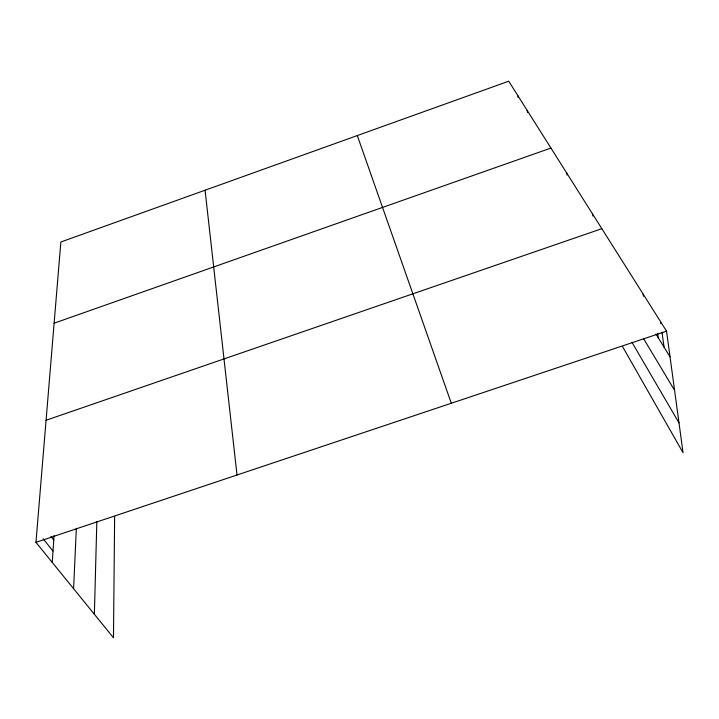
<?xml version="1.0" encoding="UTF-8"?>
<svg xmlns="http://www.w3.org/2000/svg" width="719" height="719" viewBox="0 0 719 719"><rect width="100%" height="100%" fill="white"/><g stroke="black" fill="none" stroke-linecap="round" stroke-linejoin="round"><path stroke-width="1.08" d="M114.636 516.485L113.476 637.798L35.95 542.342L60.854 241.997L508.728 81.202L666.549 331.162L683.05 452.745L622.465 346.441M94.369 614.278L96.831 521.572M73.59 588.681L76.349 528.258M52.253 562.42L54.033 535.619M54.123 323.191L550.943 148.06M46.07 420.256L601.848 228.678M35.95 542.342L666.549 331.162M43.194 538.846L53.008 551.078M50.977 536.473L53.745 539.969M655.953 334.011L670.036 356.84M643.406 338.334L674.584 390.345M631.992 342.334L678.997 422.898M357.307 135.558L451.298 403.251M517.707 95.429L518.174 97.568M527.126 110.331L527.584 112.497M566.662 172.946L567.075 175.112M592.537 213.929L592.914 216.06M643.119 294.053L643.451 296.255M657.597 333.274L658.236 337.714M660.5 321.573L660.797 323.712M661.983 332.241L664.068 347.169M205.077 190.22L237.018 475.016"/></g></svg>
